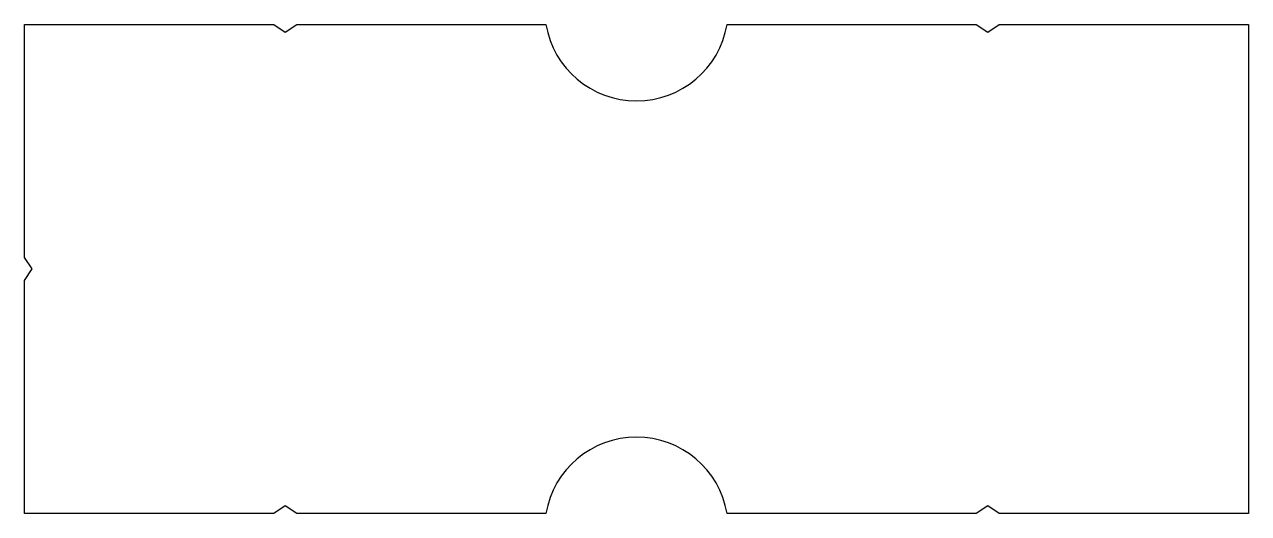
# Model space of a CAD drawing. Extents: x 358 to 438, y -65.9 to -33.9.
import ezdxf

# ---------------------------------------------------------------- set-up
doc = ezdxf.new("R2010")
doc.units = 0
doc.layers.add('ANA', color=220, linetype='CONTINUOUS')

msp = doc.modelspace()

# ---------------------------------------------------------------- linework, layer by layer
at = {"layer": 'ANA', "color": 0, "linetype": 'BYBLOCK'}
msp.add_lwpolyline([(421.665, -33.915), (437.957, -33.915), (437.957, -65.915), (421.665, -65.915), (420.915, -65.415), (420.165, -65.915), (403.873, -65.915, 0.845154), (392.041, -65.915), (375.749, -65.915), (374.999, -65.415), (374.249, -65.915), (357.957, -65.915), (357.957, -50.665), (358.457, -49.915), (357.957, -49.165), (357.957, -33.915), (374.249, -33.915), (374.999, -34.415), (375.749, -33.915), (392.041, -33.915, 0.845154), (403.873, -33.915), (420.165, -33.915), (420.915, -34.415)], format="xyb", close=True, dxfattribs=at)

doc.saveas('drawing.dxf')
